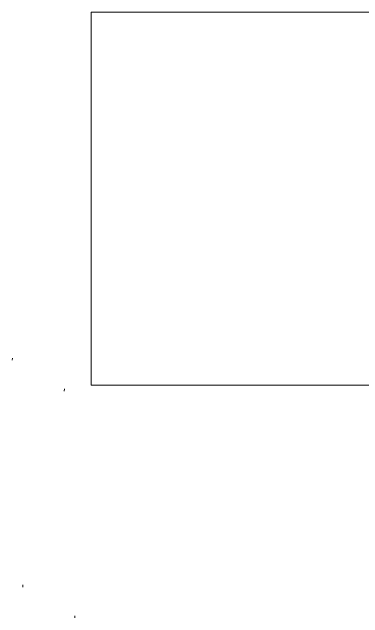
# Model space of a CAD drawing. Header units: millimetres. Extents: x -584 to 91, y -356 to 139.
# Drawn here: x -583.8 to -296.7, y -355.8 to 139.3 of the extents above; entities that cross this region are included whole.
import ezdxf

# ---------------------------------------------------------------- set-up
doc = ezdxf.new("R2010")
doc.units = ezdxf.units.MM
doc.layers.get('0').update_dxf_attribs({"linetype": 'CONTINUOUS'})

msp = doc.modelspace()

# ---------------------------------------------------------------- linework, layer by layer
at = {"color": 5, "lineweight": 0}
for p, q in [((-583.77, -145.25), (-583.4, -143.49)), ((-541.31, -170.4), (-540.93, -168.65)), ((-574.95, -328.84), (-574.95, -330.63)), ((-532.48, -353.99), (-532.48, -355.79))]:
    msp.add_line(p, q, dxfattribs=at)
at = {"lineweight": 0}
msp.add_lwpolyline([(-519, -165.5), (90.6, -165.5), (90.6, 139.3), (-519, 139.3)], close=True, dxfattribs=at)

doc.saveas('drawing.dxf')
